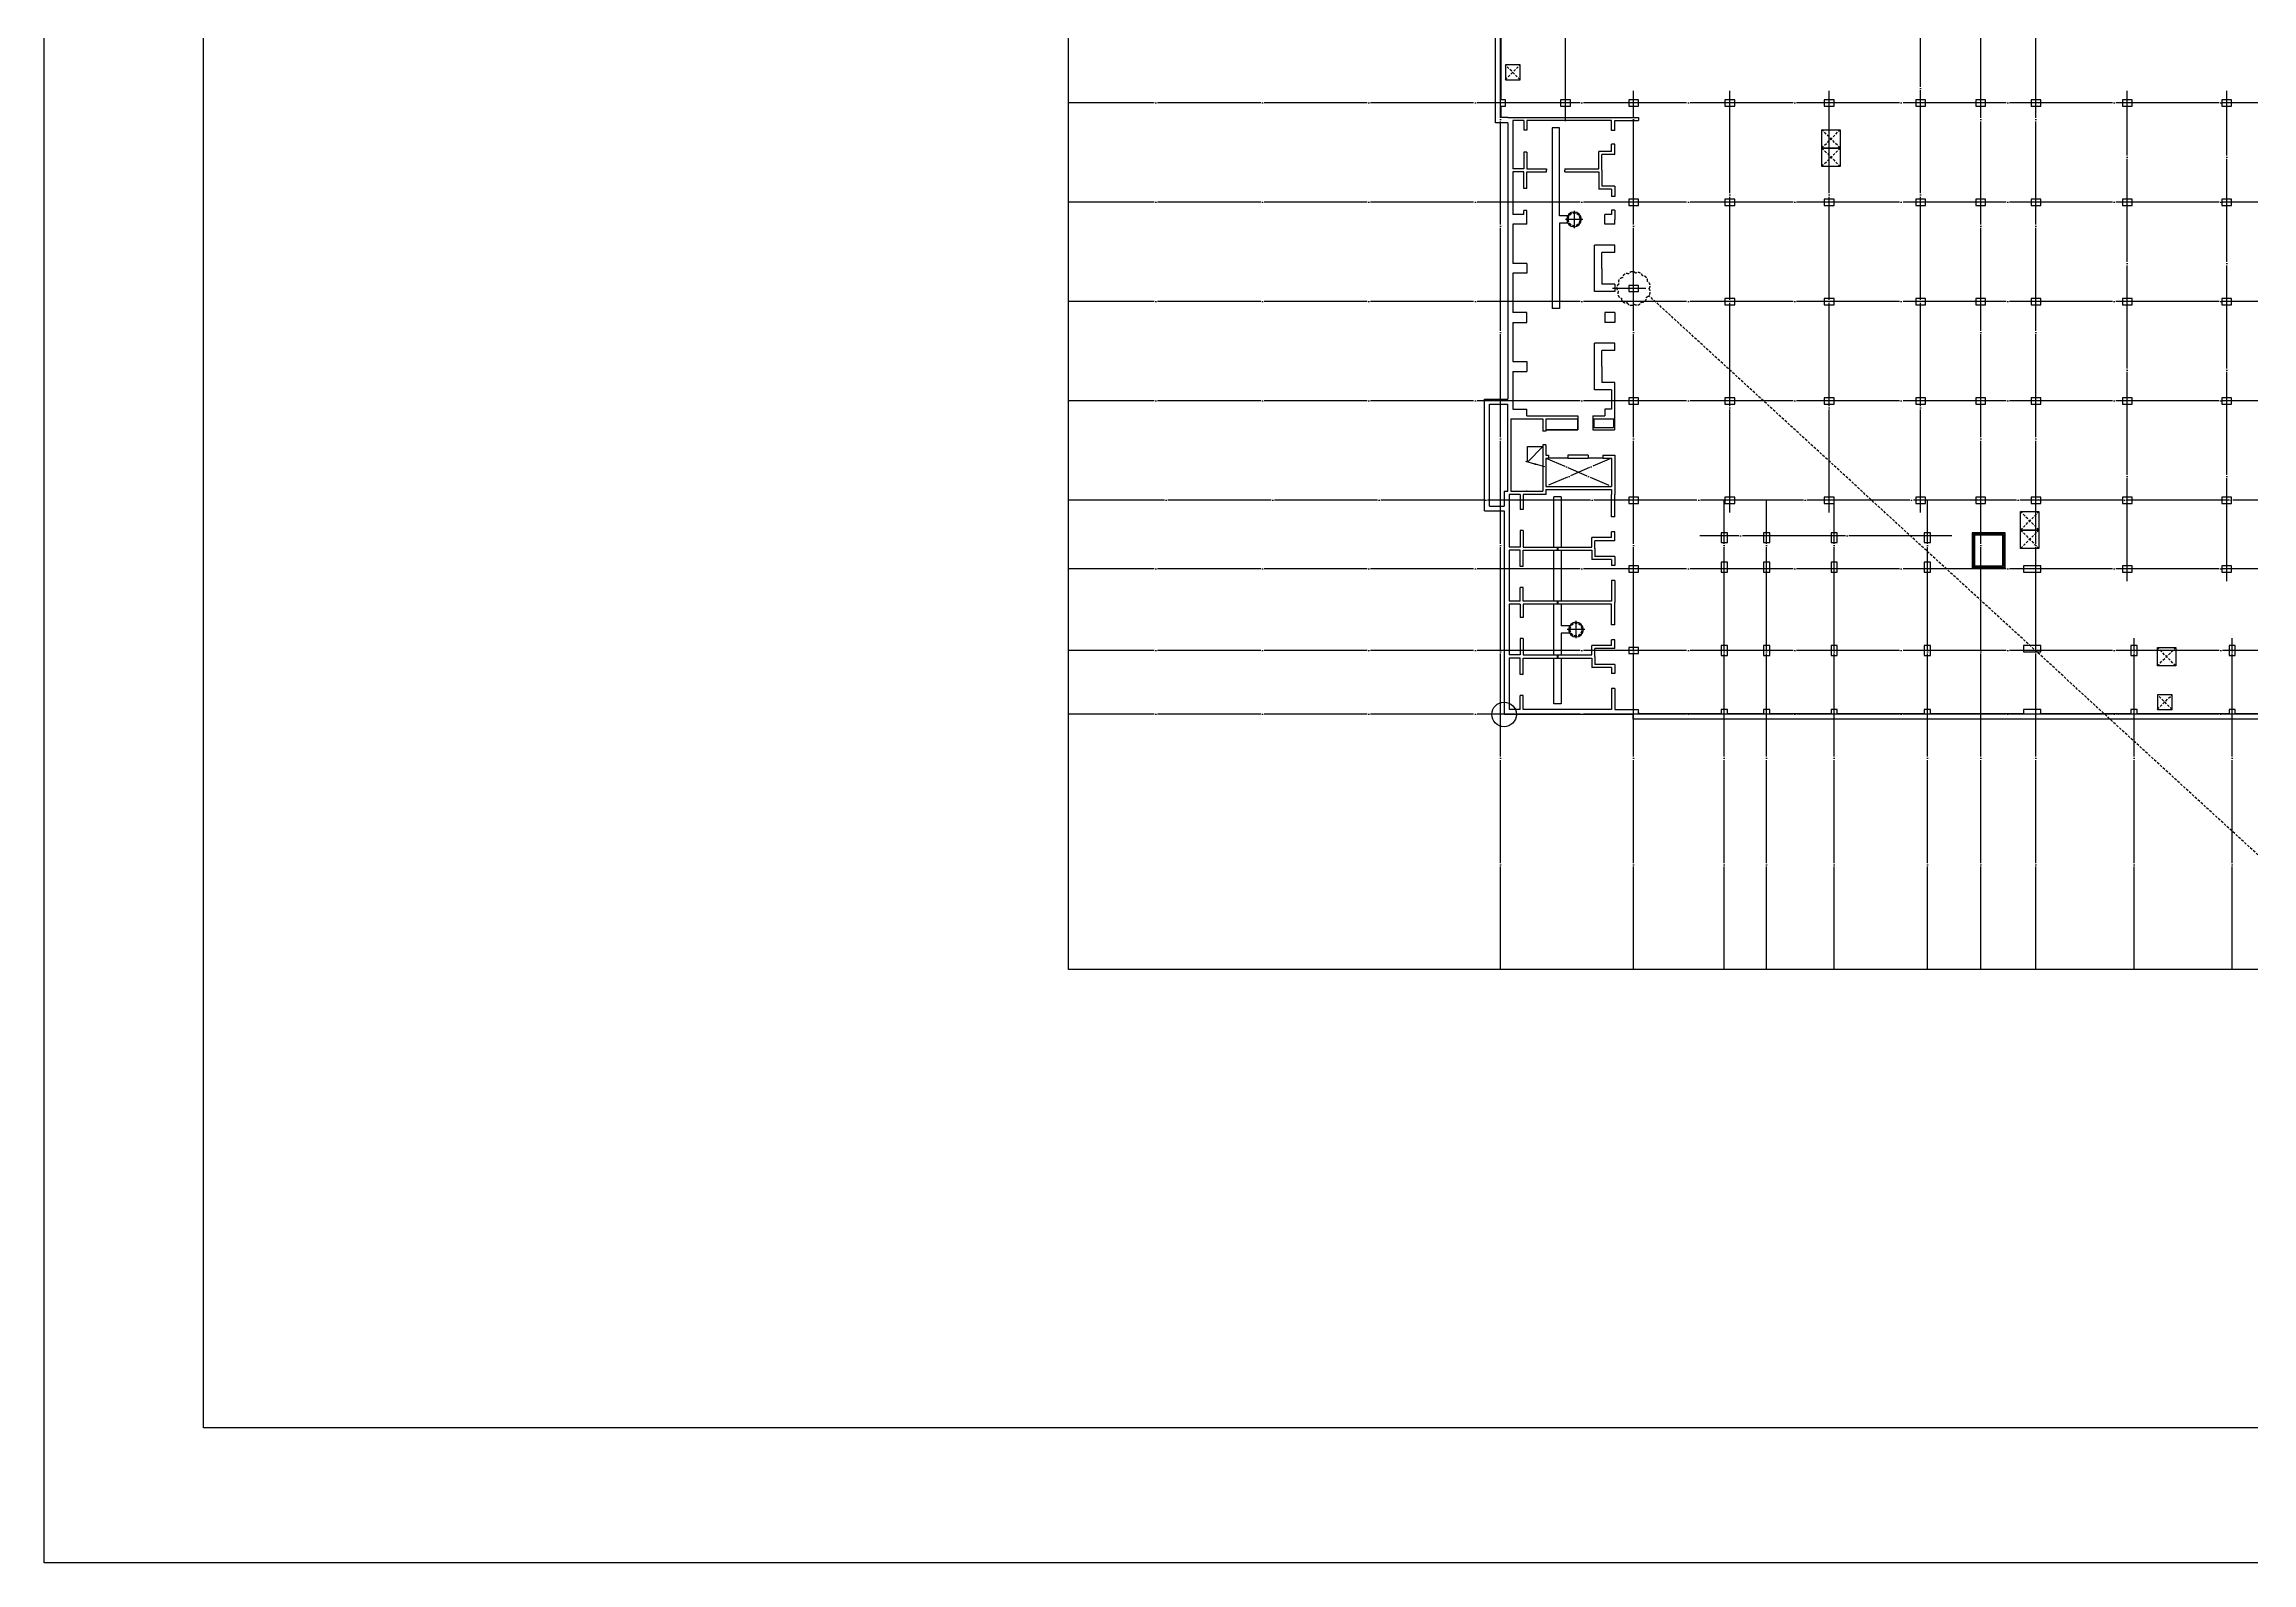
# Model space of a CAD drawing. Header units: millimetres. Extents: x 327808 to 2562540, y -728300 to 402793.
# Drawn here: x 1301040 to 1481003, y -728300 to -604450 of the extents above; entities that cross this region are included whole.
import ezdxf
from ezdxf.enums import TextEntityAlignment as Align
from ezdxf.xclip import XClip

# ---------------------------------------------------------------- set-up
doc = ezdxf.new("R2010")
doc.units = ezdxf.units.MM
doc.header["$LTSCALE"] = 140
doc.header["$XCLIPFRAME"] = 0
for name, pattern in [('XS-지하주차장$0$CEN', [62, 60, -1, 0, -1]), ('XS-지하주차장$0$DDOT', [14, 12, -1, 0, -1]), ('XS-지하주차장$0$HID', [2.3, 1.5, -0.8])]:
    doc.linetypes.add(name, pattern=pattern)
for name, color, linetype, plot in [('XS-지하주차장$0$0106', 3, 'XS-지하주차장$0$HID', False), ('XS-지하주차장$0$DEFPOINT', 144, 'Continuous', False), ('XS-지하주차장$0$POINT', 165, 'Continuous', False)]:
    doc.layers.add(name, color=color, linetype=linetype, plot=plot)
for name, color, linetype in [('XS-지하주차장$0$CEN-P', 14, 'XS-지하주차장$0$CEN'), ('XS-지하주차장$0$COL', 2, 'Continuous'), ('XS-지하주차장$0$EL7', 7, 'Continuous'), ('XS-지하주차장$0$FP-CORE', 8, 'Continuous'), ('XS-지하주차장$0$OPEN', 9, 'XS-지하주차장$0$DDOT'), ('XS-지하주차장$0$STEEL', 9, 'Continuous'), ('XS-지하주차장$0$W1', 2, 'Continuous'), ('XS-지하주차장$0$W2', 9, 'Continuous'), ('XS-지하주차장$0$집수정', 21, 'Continuous'), ('XS-지하주차장$0$집수정-영구', 1, 'Continuous'), ('XS-지하주차장$0$집수정-우수', 6, 'Continuous'), ('XS-지하주차장$0$집수정-주동', 21, 'Continuous'), ('XS-지하주차장$0$트렌치-주동', 21, 'Continuous')]:
    doc.layers.add(name, color=color, linetype=linetype)
doc.styles.add('XS-지하주차장$0$맑은고딕', font='malgun.ttf')

# ---------------------------------------------------------------- blocks, each defined once
blk = doc.blocks.new('XS-지하주차장$0$집수정-주동')
at = {"layer": 'XS-지하주차장$0$집수정-주동'}
for p, q in [((707, 0), (-707, 0)), ((0, 707), (0, -707))]:
    blk.add_line(p, q, dxfattribs=at)
blk.add_circle((0, 0), 600, dxfattribs=at)
at = {"layer": 'XS-지하주차장$0$집수정-주동', "linetype": 'XS-지하주차장$0$HID'}
blk.add_circle((0, 0), 500, dxfattribs=at)
blk = doc.blocks.new('XS-지하주차장$0$B2-3')
at = {"layer": 'XS-지하주차장$0$DEFPOINT', "color": 1}
for p, q in [((30520, 1550), (30470, 1550)), ((30495, 1575), (30495, 1525))]:
    blk.add_line(p, q, dxfattribs=at)
at = {"layer": 'XS-지하주차장$0$EL7'}
for p, q in [((27795, 7755), (27795, 6565)), ((27795, 4900), (27795, 3330))]:
    blk.add_line(p, q, dxfattribs=at)
at = {"layer": 'XS-지하주차장$0$FP-CORE'}
for p, q in [((26850, 1617.5), (26850, 2850)), ((26850, 2850), (28114.9, 1617.5)), ((28114.9, 1617.5), (26850, 1617.5))]:
    blk.add_line(p, q, dxfattribs=at)
blk.add_lwpolyline([(28487.1, 3006.5), (28286.5, 2257.9), (28329.9, 2246.3), (28230.1, 2221.2), (28273.5, 2209.6), (28072.9, 1461)], dxfattribs=at)
at = {"layer": 'XS-지하주차장$0$OPEN'}
for p, q in [((27795, 3100), (30095, 8465)), ((27795, 8465), (30095, 3100))]:
    blk.add_line(p, q, dxfattribs=at)
at = {"layer": 'XS-지하주차장$0$STEEL'}
for p, q in [((24595, 5710), (25495, 5710)), ((24595, 5680), (25465, 5680)), ((25465, 3100), (25465, 5680)), ((25495, 3100), (25495, 5710))]:
    blk.add_line(p, q, dxfattribs=at)
at = {"layer": 'XS-지하주차장$0$W1'}
for p, q in [((0, 0), (0, 10655)), ((0, 10655), (250, 10655)), ((250, 8715), (250, 10655)), ((48290, 8715), (48290, 10655)), ((48580, 10655), (48290, 10655)), ((48690, 10205), (48690, -300)), ((1075, 8715), (250, 8715)), ((1075, 8465), (250, 8465)), ((250, 8465), (250, 1565)), ((1075, 8715), (1075, 8465)), ((3025, 8715), (2185, 8715)), ((2185, 8715), (2185, 8465)), ((2775, 8465), (2185, 8465)), ((2775, 8465), (2775, 7425)), ((4195, 7425), (2775, 7425)), ((3025, 8715), (3025, 7675)), ((4320, 7675), (3025, 7675)), ((4195, 4655), (4195, 7425)), ((4320, 7675), (5615, 7675)), ((4445, 4655), (4445, 7425)), ((4445, 7425), (5865, 7425)), ((5615, 8715), (6455, 8715)), ((5615, 8715), (5615, 7675)), ((5865, 8465), (6455, 8465)), ((5865, 8465), (5865, 7425)), ((6455, 8715), (6455, 8465)), ((7565, 8715), (8320, 8715)), ((7565, 8715), (7565, 8465)), ((7565, 8465), (7920, 8465)), ((7920, 8465), (7920, 7915)), ((8720, 7915), (7920, 7915)), ((8720, 8715), (8320, 8715)), ((8720, 8715), (8720, 7915)), ((11025, 8715), (10425, 8715)), ((10425, 8715), (10425, 7075)), ((11025, 8715), (11025, 7675)), ((12320, 7675), (11025, 7675)), ((12320, 7675), (13615, 7675)), ((13615, 8715), (14215, 8715)), ((13615, 8715), (13615, 7675)), ((14215, 8715), (14215, 7075)), ((15920, 8715), (16720, 8715)), ((15920, 8715), (15920, 7915)), ((15920, 7915), (16720, 7915)), ((16720, 8715), (16720, 7915)), ((19025, 8715), (18425, 8715)), ((18425, 8715), (18425, 7075)), ((19025, 8715), (19025, 7675)), ((20320, 7675), (19025, 7675)), ((20320, 7675), (21615, 7675)), ((24595, 8715), (21615, 8715)), ((21615, 8715), (21615, 7675)), ((22215, 8465), (23795, 8465)), ((22215, 8465), (22215, 7075)), ((23795, 8465), (23795, 7915)), ((23795, 7915), (24345, 7915)), ((24345, 6920), (24345, 7915)), ((24595, 6920), (24595, 8715)), ((27545, 8715), (30745, 8715)), ((27545, 7755), (27545, 8715)), ((27545, 7755), (27795, 7755)), ((27795, 8465), (30095, 8465)), ((27795, 7755), (27795, 8465)), ((30095, 3100), (30095, 8465)), ((30345, 3100), (30345, 8465)), ((30345, 8465), (30745, 8465)), ((32575, 8715), (30745, 8715)), ((32575, 8465), (30745, 8465)), ((32575, 8715), (32575, 8465)), ((34525, 8715), (33795, 8715)), ((33795, 8715), (33795, 8465)), ((34275, 8465), (33795, 8465)), ((34275, 8465), (34275, 6855)), ((34525, 8715), (34525, 7105)), ((35815, 8715), (36545, 8715)), ((35815, 8715), (35815, 7105)), ((36065, 8465), (36545, 8465)), ((36065, 8465), (36065, 6855)), ((36545, 8715), (36545, 8465)), ((37765, 8715), (39570, 8715)), ((37765, 8715), (37765, 8465)), ((37765, 8465), (39445, 8465)), ((39445, 8465), (39445, 1265)), ((41375, 8715), (39570, 8715)), ((39695, 8465), (39695, 1265)), ((41375, 8465), (39695, 8465)), ((41375, 8715), (41375, 8465)), ((43325, 8715), (42595, 8715)), ((42595, 8715), (42595, 8465)), ((43075, 8465), (42595, 8465)), ((43075, 8465), (43075, 6855)), ((43325, 8715), (43325, 7105)), ((44615, 8715), (45345, 8715)), ((44615, 8715), (44615, 7105)), ((44865, 8465), (45345, 8465)), ((44865, 8465), (44865, 6855)), ((45345, 8715), (45345, 8465)), ((46565, 8715), (48290, 8715)), ((46565, 8715), (46565, 8465)), ((46565, 8465), (48290, 8465)), ((48290, 8465), (48290, 1265)), ((14215, 7075), (10425, 7075)), ((22215, 7075), (18425, 7075)), ((24345, 6920), (24595, 6920)), ((24345, 1565), (24345, 5710)), ((24345, 5710), (24595, 5710)), ((24595, 3100), (24595, 5710)), ((27545, 6565), (27545, 4900)), ((27545, 6565), (27795, 6565)), ((27795, 4900), (27795, 6565)), ((35045, 6855), (34275, 6855)), ((35170, 7105), (34525, 7105)), ((35045, 1265), (35045, 6855)), ((35170, 7105), (35815, 7105)), ((35295, 1265), (35295, 6855)), ((35295, 6855), (36065, 6855)), ((43845, 6855), (43075, 6855)), ((43970, 7105), (43325, 7105)), ((43845, 1265), (43845, 6855)), ((43970, 7105), (44615, 7105)), ((44095, 1265), (44095, 6855)), ((44095, 6855), (44865, 6855)), ((4195, 4655), (4320, 4655)), ((4445, 4655), (4320, 4655)), ((27545, 4900), (27795, 4900)), ((4195, 1565), (4195, 3155)), ((4195, 3155), (4320, 3155)), ((4445, 3155), (4320, 3155)), ((4445, 1565), (4445, 3155)), ((24595, 3100), (25595, 3100)), ((24595, 250), (24595, 2850)), ((24595, 2850), (25595, 2850)), ((25595, 3100), (25595, 2850)), ((26705, 3100), (27545, 3100)), ((26705, 3100), (26705, 2850)), ((26705, 2850), (30495, 2850)), ((27545, 3330), (27795, 3330)), ((27545, 3100), (27545, 3330)), ((27795, 3100), (27795, 3330)), ((27795, 3100), (30095, 3100)), ((30345, 3100), (30745, 3100)), ((30495, 250), (30495, 2850)), ((30745, 3100), (30745, 1265)), ((250, 1565), (1040, 1565)), ((250, 1315), (250, 400)), ((250, 1315), (1040, 1315)), ((250, 400), (4195, 400)), ((1040, 1565), (1040, 1315)), ((2850, 1565), (4195, 1565)), ((2850, 1565), (2850, 1315)), ((2850, 1315), (4195, 1315)), ((4195, 1315), (4195, 400)), ((5790, 1565), (4445, 1565)), ((5790, 1315), (4445, 1315)), ((4445, 1315), (4445, 400)), ((4445, 400), (7920, 400)), ((5790, 1565), (5790, 1315)), ((8720, 1565), (7600, 1565)), ((7600, 1565), (7600, 1315)), ((7920, 1315), (7600, 1315)), ((7920, 1315), (7920, 400)), ((8720, 1565), (8720, 400)), ((8720, 400), (11920, 400)), ((11920, 1565), (11920, 400)), ((11920, 1565), (12720, 1565)), ((12720, 1565), (12720, 400)), ((12720, 400), (15920, 400)), ((16720, 1565), (15920, 1565)), ((15920, 1565), (15920, 400)), ((16720, 400), (16720, 1565)), ((16720, 400), (19920, 400)), ((19920, 1565), (20720, 1565)), ((19920, 400), (19920, 1565)), ((20720, 400), (20720, 1565)), ((20720, 400), (23795, 400)), ((23795, 400), (23795, 1565)), ((24345, 1565), (23795, 1565)), ((24595, 250), (30495, 250)), ((30745, 1265), (31990, 1265)), ((30745, 1015), (30745, 100)), ((30745, 1015), (31990, 1015)), ((30745, 100), (35045, 100)), ((31990, 1265), (31990, 1015)), ((33700, 1265), (35045, 1265)), ((33700, 1265), (33700, 1015)), ((33700, 1015), (35045, 1015)), ((35045, 1015), (35045, 100)), ((36640, 1265), (35295, 1265)), ((36640, 1015), (35295, 1015)), ((35295, 1015), (35295, 100)), ((35295, 100), (39445, 100)), ((36640, 1265), (36640, 1015)), ((39445, 1265), (38350, 1265)), ((38350, 1265), (38350, 1015)), ((39445, 1015), (38350, 1015)), ((39445, 1015), (39445, 100)), ((39695, 1265), (40790, 1265)), ((39695, 1015), (39695, 100)), ((39695, 1015), (40790, 1015)), ((39695, 100), (43845, 100)), ((40790, 1265), (40790, 1015)), ((42500, 1265), (43845, 1265)), ((42500, 1265), (42500, 1015)), ((42500, 1015), (43845, 1015)), ((43845, 1015), (43845, 100)), ((45440, 1265), (44095, 1265)), ((45440, 1015), (44095, 1015)), ((44095, 1015), (44095, 100)), ((44095, 100), (48290, 100)), ((45440, 1265), (45440, 1015)), ((48290, 1265), (47150, 1265)), ((47150, 1265), (47150, 1015)), ((48290, 1015), (47150, 1015)), ((48290, 1015), (48290, 100)), ((450, 0), (22995, 0)), ((22995, -1900), (22995, 0)), ((30495, 0), (23395, 0)), ((23395, -1500), (23395, 0)), ((31695, -1500), (23395, -1500)), ((30495, -300), (30495, 0)), ((30495, -300), (31695, -300)), ((31695, -1500), (31695, -300)), ((32095, -1900), (32095, -300)), ((32095, -300), (48690, -300)), ((32095, -1900), (22995, -1900))]:
    blk.add_line(p, q, dxfattribs=at)
at = {"layer": 'XS-지하주차장$0$W2'}
for p, q in [((24595, 8700), (25480, 8700)), ((24595, 8610), (25290, 8610)), ((25290, 7025), (25290, 8610)), ((25480, 6935), (25480, 8700)), ((24595, 7025), (25290, 7025)), ((24595, 6935), (25480, 6935))]:
    blk.add_line(p, q, dxfattribs=at)
at = {"layer": 'XS-지하주차장$0$트렌치-주동'}
for p, q in [((8020, 4205), (850, 4205)), ((850, 4205), (850, 3605)), ((850, 3605), (15595, 3605)), ((8020, 4885.4), (8020, 4205)), ((8620, 4885.4), (8620, 4205)), ((8620, 4205), (15595, 4205)), ((15595, 4205), (15595, 3605)), ((30945, 4360), (35045, 4360)), ((30945, 4360), (30945, 3760)), ((35045, 3760), (30945, 3760)), ((35295, 4360), (39445, 4360)), ((39445, 3760), (35295, 3760)), ((39695, 4360), (41470, 4360)), ((43845, 3760), (39695, 3760)), ((41470, 5040.4), (41470, 4360)), ((42070, 5040.4), (42070, 4360)), ((42070, 4360), (43845, 4360)), ((44095, 4360), (47840, 4360)), ((47840, 3760), (44095, 3760)), ((47840, 4360), (47840, 3760))]:
    blk.add_line(p, q, dxfattribs=at)
at = {"layer": 'XS-지하주차장$0$트렌치-주동', "linetype": 'XS-지하주차장$0$HID'}
for p, q in [((35045, 4085), (35295, 4085)), ((35045, 4035), (35295, 4035)), ((39445, 4085), (39695, 4085)), ((39445, 4035), (39695, 4035)), ((43845, 4085), (44095, 4085)), ((43845, 4035), (44095, 4035))]:
    blk.add_line(p, q, dxfattribs=at)
at = {"layer": 'XS-지하주차장$0$집수정-주동', "xscale": -1}
for p in [(8320, 5405), (41770, 5560)]:
    blk.add_blockref('XS-지하주차장$0$집수정-주동', p, dxfattribs=at)
at = {"layer": 'XS-지하주차장$0$DEFPOINT', "color": 1, "style": 'XS-지하주차장$0$맑은고딕', "width": 0.8}
blk.add_text('ST', height=50, dxfattribs=at).set_placement((24942.5, 7817.5), align=Align.MIDDLE_CENTER)
blk = doc.blocks.new('XS-지하주차장$0$집수정-1.2x1.2')
at = {"layer": 'XS-지하주차장$0$집수정'}
for p, q in [((0, 0), (0, 1200)), ((0, 1200), (1200, 1200)), ((1200, 0), (0, 0)), ((1200, 1200), (1200, 0))]:
    blk.add_line(p, q, dxfattribs=at)
at = {"layer": 'XS-지하주차장$0$집수정', "linetype": 'XS-지하주차장$0$HID'}
for p, q in [((0, 0), (1200, 1200)), ((0, 1200), (1200, 0))]:
    blk.add_line(p, q, dxfattribs=at)
blk = doc.blocks.new('XS-지하주차장$0$집수정-1.5x1.5-영구')
at = {"layer": 'XS-지하주차장$0$집수정-영구', "linetype": 'XS-지하주차장$0$HID'}
for p, q in [((1500, 0), (0, 1500)), ((0, 0), (1500, 1500))]:
    blk.add_line(p, q, dxfattribs=at)
at = {"layer": 'XS-지하주차장$0$집수정-영구'}
blk.add_lwpolyline([(0, 0), (0, 1500), (1500, 1500), (1500, 0)], close=True, dxfattribs=at)
blk = doc.blocks.new('XS-지하주차장')
at = {"layer": 'XS-지하주차장$0$0106'}
blk.add_line((330686, -80278), (130807, 103343), dxfattribs=at)
blk.add_lwpolyline([(130827, 103915, 0.5205671), (130688, 104493, 0.5205671), (130299, 104942, 0.5205671), (129747, 105164, 0.5205671), (129156, 105109, 0.5205671), (128655, 104790, 0.5205671), (128355, 104276, 0.5205671), (128324, 103683, 0.5205671), (128568, 103140, 0.5205671), (129033, 102770, 0.5205671), (129616, 102654, 0.5205671), (130187, 102817, 0.5205671), (130621, 103223, 0.5205671)], format="xyb", close=True, dxfattribs=at)
at = {"layer": 'XS-지하주차장$0$CEN-P'}
for p, q in [((118710, 48390), (118710, 243390)), ((124010, 117560), (124010, 243390)), ((152960, 85650), (152960, 243390)), ((162360, 48390), (162360, 243390)), ((307490, 119050), (83510, 119050)), ((129565, 48390), (129565, 120050)), ((307490, 110950), (83510, 110950)), ((307490, 102850), (83510, 102850)), ((130565, 103915), (127840, 103915)), ((307490, 94750), (83510, 94750)), ((186810, 86650), (83510, 86650)), ((136960, 48390), (136960, 86650)), ((159860, 83900), (157160, 83900)), ((157260, 84000), (157260, 81100)), ((159760, 81100), (159760, 84000)), ((307490, 81050), (83510, 81050)), ((157160, 81200), (159860, 81200)), ((307490, 74400), (83510, 74400)), ((170360, 48390), (170360, 75400)), ((178360, 48390), (178360, 75400)), ((307490, 69200), (83510, 69200))]:
    blk.add_line(p, q, dxfattribs=at)
at = {"layer": 'XS-지하주차장$0$CEN-P', "color": 124}
for p, q in [((157860, 48390), (157860, 134390)), ((140410, 48390), (140410, 86650)), ((145910, 48390), (145910, 86650)), ((153510, 48390), (153510, 86650)), ((155510, 83750), (134960, 83750))]:
    blk.add_line(p, q, dxfattribs=at)
at = {"layer": 'XS-지하주차장$0$CEN-P', "color": 181}
for p, q in [((137410, 85650), (137410, 120050)), ((145510, 85650), (145510, 120050)), ((169810, 80050), (169810, 120050)), ((177910, 80050), (177910, 120050))]:
    blk.add_line(p, q, dxfattribs=at)
at = {"layer": 'XS-지하주차장$0$COL'}
for p, q in [((118310, 117430), (118310, 126550)), ((118760, 119300), (118760, 126300)), ((119110, 119300), (118760, 119300)), ((118760, 117930), (118760, 118800)), ((118760, 118800), (119110, 118800)), ((119110, 118800), (119110, 119300)), ((119310, 117430), (118310, 117430)), ((118810, 117930), (118760, 117930)), ((118810, 117880), (118810, 117930)), ((119310, 117880), (118810, 117880)), ((129515, 69190), (129515, 68800)), ((185760, 68800), (129515, 68800)), ((130015, 69300), (129965, 69300)), ((130015, 69300), (130015, 69250)), ((136710, 69250), (130015, 69250)), ((137210, 69600), (136710, 69600)), ((136710, 69600), (136710, 69250)), ((137210, 69250), (137210, 69600)), ((140160, 69250), (137210, 69250)), ((140660, 69600), (140160, 69600)), ((140160, 69600), (140160, 69250)), ((140660, 69250), (140660, 69600)), ((145660, 69250), (140660, 69250)), ((146160, 69600), (145660, 69600)), ((145660, 69600), (145660, 69250)), ((146160, 69250), (146160, 69600)), ((153260, 69250), (146160, 69250)), ((153760, 69600), (153260, 69600)), ((153260, 69600), (153260, 69250)), ((153760, 69250), (153760, 69600)), ((161360, 69250), (153760, 69250)), ((162760, 69600), (161360, 69600)), ((161360, 69600), (161360, 69250)), ((162760, 69250), (162760, 69600)), ((170110, 69250), (162760, 69250)), ((170610, 69600), (170110, 69600)), ((170110, 69600), (170110, 69250)), ((170610, 69250), (170610, 69600)), ((178110, 69250), (170610, 69250)), ((178610, 69600), (178110, 69600)), ((178110, 69600), (178110, 69250)), ((178610, 69250), (178610, 69600)), ((185260, 69250), (178610, 69250))]:
    blk.add_line(p, q, dxfattribs=at)
for points in [[(123610, 119300), (123610, 118800), (124410, 118800), (124410, 119300)], [(129165, 119300), (129165, 118800), (129965, 118800), (129965, 119300)], [(137010, 119300), (137010, 118800), (137810, 118800), (137810, 119300)], [(145110, 119300), (145110, 118800), (145910, 118800), (145910, 119300)], [(152560, 119300), (152560, 118800), (153360, 118800), (153360, 119300)], [(157460, 119300), (157460, 118800), (158260, 118800), (158260, 119300)], [(161960, 119300), (161960, 118800), (162760, 118800), (162760, 119300)], [(169410, 119300), (169410, 118800), (170210, 118800), (170210, 119300)], [(177510, 119300), (177510, 118800), (178310, 118800), (178310, 119300)], [(129165, 111200), (129165, 110700), (129965, 110700), (129965, 111200)], [(137010, 111200), (137010, 110700), (137810, 110700), (137810, 111200)], [(145110, 111200), (145110, 110700), (145910, 110700), (145910, 111200)], [(152560, 111200), (152560, 110700), (153360, 110700), (153360, 111200)], [(157460, 111200), (157460, 110700), (158260, 110700), (158260, 111200)], [(161960, 111200), (161960, 110700), (162760, 110700), (162760, 111200)], [(169410, 111200), (169410, 110700), (170210, 110700), (170210, 111200)], [(177510, 111200), (177510, 110700), (178310, 110700), (178310, 111200)], [(129165, 104165), (129165, 103665), (129965, 103665), (129965, 104165)], [(137010, 103100), (137010, 102600), (137810, 102600), (137810, 103100)], [(145110, 103100), (145110, 102600), (145910, 102600), (145910, 103100)], [(152560, 103100), (152560, 102600), (153360, 102600), (153360, 103100)], [(157460, 103100), (157460, 102600), (158260, 102600), (158260, 103100)], [(161960, 103100), (161960, 102600), (162760, 102600), (162760, 103100)], [(169410, 103100), (169410, 102600), (170210, 102600), (170210, 103100)], [(177510, 103100), (177510, 102600), (178310, 102600), (178310, 103100)], [(129165, 95000), (129165, 94500), (129965, 94500), (129965, 95000)], [(137010, 95000), (137010, 94500), (137810, 94500), (137810, 95000)], [(145110, 95000), (145110, 94500), (145910, 94500), (145910, 95000)], [(152560, 95000), (152560, 94500), (153360, 94500), (153360, 95000)], [(157460, 95000), (157460, 94500), (158260, 94500), (158260, 95000)], [(161960, 95000), (161960, 94500), (162760, 94500), (162760, 95000)], [(169410, 95000), (169410, 94500), (170210, 94500), (170210, 95000)], [(177510, 95000), (177510, 94500), (178310, 94500), (178310, 95000)], [(129165, 86900), (129165, 86400), (129965, 86400), (129965, 86900)], [(137010, 86900), (137010, 86400), (137810, 86400), (137810, 86900)], [(145110, 86900), (145110, 86400), (145910, 86400), (145910, 86900)], [(152560, 86900), (152560, 86400), (153360, 86400), (153360, 86900)], [(157460, 86900), (157460, 86400), (158260, 86400), (158260, 86900)], [(161960, 86900), (161960, 86400), (162760, 86400), (162760, 86900)], [(169410, 86900), (169410, 86400), (170210, 86400), (170210, 86900)], [(177510, 86900), (177510, 86400), (178310, 86400), (178310, 86900)], [(137210, 84000), (136710, 84000), (136710, 83200), (137210, 83200)], [(140660, 84000), (140160, 84000), (140160, 83200), (140660, 83200)], [(146160, 84000), (145660, 84000), (145660, 83200), (146160, 83200)], [(153760, 84000), (153260, 84000), (153260, 83200), (153760, 83200)], [(157160, 81100), (159860, 81100), (159860, 84000), (157160, 84000)], [(157360, 81300), (159660, 81300), (159660, 83800), (157360, 83800)], [(129165, 81300), (129165, 80800), (129965, 80800), (129965, 81300)], [(137210, 81600), (136710, 81600), (136710, 80800), (137210, 80800)], [(140660, 81600), (140160, 81600), (140160, 80800), (140660, 80800)], [(146160, 81600), (145660, 81600), (145660, 80800), (146160, 80800)], [(153760, 81600), (153260, 81600), (153260, 80800), (153760, 80800)], [(161360, 81300), (161360, 80800), (162760, 80800), (162760, 81300)], [(169410, 81300), (169410, 80800), (170210, 80800), (170210, 81300)], [(177510, 81300), (177510, 80800), (178310, 80800), (178310, 81300)], [(177510, 81300), (177510, 80800), (178310, 80800), (178310, 81300)], [(129165, 74650), (129165, 74150), (129965, 74150), (129965, 74650)], [(137210, 74800), (136710, 74800), (136710, 74000), (137210, 74000)], [(140660, 74800), (140160, 74800), (140160, 74000), (140660, 74000)], [(146160, 74800), (145660, 74800), (145660, 74000), (146160, 74000)], [(153760, 74800), (153260, 74800), (153260, 74000), (153760, 74000)], [(161360, 74800), (161360, 74300), (162760, 74300), (162760, 74800)], [(170610, 74800), (170110, 74800), (170110, 74000), (170610, 74000)], [(178610, 74800), (178110, 74800), (178110, 74000), (178610, 74000)]]:
    blk.add_lwpolyline(points, close=True, dxfattribs=at)
at = {"layer": 'XS-지하주차장$0$DEFPOINT'}
for points in [[(0, 297000), (420500, 297000), (420500, 0), (0, 0)], [(13000, 286000), (378000, 286000), (378000, 11000), (13000, 11000)], [(83510, 48390), (83510, 243390), (307490, 243390), (307490, 48390)]]:
    blk.add_lwpolyline(points, close=True, dxfattribs=at)
at = {"layer": 'XS-지하주차장$0$POINT'}
blk.add_circle((119010, 69190), 1000, dxfattribs=at)
at = {"layer": 'XS-지하주차장$0$집수정-우수', "linetype": 'XS-지하주차장$0$HID'}
for p, q in [((146410, 115375), (144910, 116875)), ((144910, 115375), (146410, 116875)), ((162610, 84225), (161110, 85725)), ((161110, 84225), (162610, 85725)), ((161110, 82725), (162610, 84225)), ((161110, 84225), (162610, 82725))]:
    blk.add_line(p, q, dxfattribs=at)
at = {"layer": 'XS-지하주차장$0$집수정-우수'}
for points in [[(144910, 115375), (144910, 116875), (146410, 116875), (146410, 115375)], [(161110, 84225), (161110, 85725), (162610, 85725), (162610, 84225)], [(161110, 84225), (162610, 84225), (162610, 82725), (161110, 82725)]]:
    blk.add_lwpolyline(points, close=True, dxfattribs=at)
at = {"layer": 'XS-지하주차장$0$W1', "rotation": 270}
blk.add_blockref('XS-지하주차장$0$B2-3', (119310, 117880), dxfattribs=at)
at = {"layer": 'XS-지하주차장$0$집수정', "xscale": -1}
for p, rotation in [((119110, 120950), 270.000000000001), ((172260, 69600), 270)]:
    blk.add_blockref('XS-지하주차장$0$집수정-1.2x1.2', p, dxfattribs=dict(at, rotation=rotation))
at = {"layer": 'XS-지하주차장$0$집수정-영구', "rotation": 270}
blk.add_blockref('XS-지하주차장$0$집수정-1.5x1.5-영구', (144910, 115375), dxfattribs=at)
at = {"layer": 'XS-지하주차장$0$집수정-영구'}
blk.add_blockref('XS-지하주차장$0$집수정-1.5x1.5-영구', (172260, 73150), dxfattribs=at)

msp = doc.modelspace()

# ---------------------------------------------------------------- block references
ref = msp.add_blockref('XS-지하주차장', (1301040, -728300))
XClip(ref).set_block_clipping_path([(0, -0.0000000001), (1261500, 297000)])

doc.saveas('drawing.dxf')
